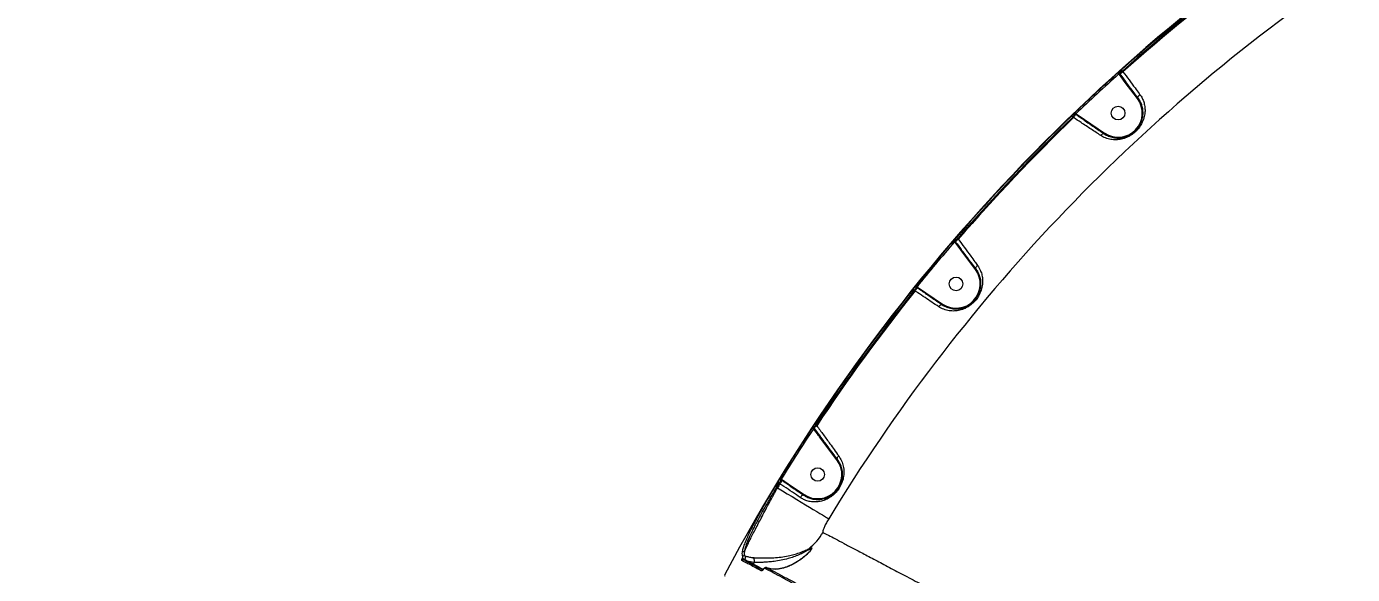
# Model space of a CAD drawing. Header units: millimetres. Extents: x -10374 to 11119, y -8221 to 9433.
# Drawn here: x 559 to 1435, y -1644 to -1282 of the extents above; entities that cross this region are included whole.
import ezdxf

# ---------------------------------------------------------------- set-up
doc = ezdxf.new("R2010")
doc.units = ezdxf.units.MM
for name, color, linetype in [('DIKOM_ОБЪЕКТ', 7, 'Continuous'), ('DIKOM_РАЗМЕР_ЗОНА', 7, 'Continuous'), ('DIKOM_РАЗМЕР_ОБЪЕКТА', 7, 'Continuous')]:
    doc.layers.add(name, color=color, linetype=linetype)
doc.styles.add('style1', font='arial.ttf', dxfattribs={"width": 0.8})
doc.dimstyles.new('1-50', dxfattribs={"dimtxt": 300, "dimasz": 200, "dimexe": 100, "dimexo": 0, "dimgap": 100, "dimtad": 0, "dimdec": 0, "dimtxsty": 'style1', "dimcen": 0, "dimclrd": 7, "dimclre": 7, "dimadec": 1, "dimazin": 2, "dimtfac": 1, "dimtdec": 0, "dimtmove": 1, "dimatfit": 3, "dimfxl": 0, "dimlwd": 25, "dimlwe": 18, "dimarcsym": 0})

# ---------------------------------------------------------------- blocks, each defined once
blk = doc.blocks.new('*D16')
at = {"layer": 'Defpoints', "color": 0, "transparency": 16777216}
for p in [(-9045.1, 5161.67), (3694.49, 5161.67), (1813.16, -6719.94)]:
    blk.add_point(p, dxfattribs=at)
at = {"layer": 'DIKOM_РАЗМЕР_ОБЪЕКТА', "color": 7, "lineweight": 18, "transparency": 16777216}
for p, q in [((3694.49, 5161.67), (-9145.1, 5161.67)), ((1813.16, -6719.94), (-9145.1, -6719.94))]:
    blk.add_line(p, q, dxfattribs=at)
at = {"layer": 'DIKOM_РАЗМЕР_ОБЪЕКТА', "color": 7, "lineweight": 25, "transparency": 16777216}
for p, q in [((-9045.1, 4961.67), (-9045.1, -0.45)), ((-9045.1, -6519.94), (-9045.1, -1080.23))]:
    blk.add_line(p, q, dxfattribs=at)
at = {"layer": 'DIKOM_РАЗМЕР_ОБЪЕКТА', "color": 7, "transparency": 16777216}
for points in [[(-9078.43, 4961.67), (-9011.76, 4961.67), (-9045.1, 5161.67)], [(-9078.43, -6519.94), (-9011.76, -6519.94), (-9045.1, -6719.94)]]:
    blk.add_solid(points, dxfattribs=at)
at = {"layer": 'DIKOM_РАЗМЕР_ОБЪЕКТА', "color": 0, "transparency": 16777216, "insert": (-9045.1, -540.34), "char_height": 300, "attachment_point": 5, "rotation": 90, "style": 'style1'}
blk.add_mtext('11900', dxfattribs=at)
blk = doc.blocks.new('*D15')
at = {"layer": 'Defpoints', "color": 0, "transparency": 16777216}
for p in [(-5227.87, 8308.78), (9119.43, -1150.4), (-5227.87, -1991.82)]:
    blk.add_point(p, dxfattribs=at)
at = {"layer": 'DIKOM_РАЗМЕР_ОБЪЕКТА', "color": 7, "lineweight": 18, "transparency": 16777216}
for p, q in [((-5227.87, -1991.82), (-5227.87, 8408.78)), ((9119.43, -1150.4), (9119.43, 8408.78))]:
    blk.add_line(p, q, dxfattribs=at)
at = {"layer": 'DIKOM_РАЗМЕР_ОБЪЕКТА', "color": 7, "lineweight": 25, "transparency": 16777216}
for p, q in [((-5027.87, 8308.78), (187.44, 8308.78)), ((8919.43, 8308.78), (1267.22, 8308.78))]:
    blk.add_line(p, q, dxfattribs=at)
at = {"layer": 'DIKOM_РАЗМЕР_ОБЪЕКТА', "color": 7, "transparency": 16777216}
for points in [[(-5027.87, 8342.11), (-5027.87, 8275.44), (-5227.87, 8308.78)], [(8919.43, 8342.11), (8919.43, 8275.44), (9119.43, 8308.78)]]:
    blk.add_solid(points, dxfattribs=at)
at = {"layer": 'DIKOM_РАЗМЕР_ОБЪЕКТА', "color": 0, "transparency": 16777216, "insert": (727.33, 8308.78), "char_height": 300, "attachment_point": 5, "style": 'style1'}
blk.add_mtext('14350', dxfattribs=at)
blk = doc.blocks.new('*D14')
at = {"layer": 'Defpoints', "color": 0, "transparency": 16777216}
for p in [(-7515.85, 9236.32), (11119.43, -1423.4), (-7515.85, -2401.58)]:
    blk.add_point(p, dxfattribs=at)
at = {"layer": 'DIKOM_РАЗМЕР_ЗОНА', "color": 7, "lineweight": 18, "transparency": 16777216}
for p, q in [((-7515.85, -2401.58), (-7515.85, 9336.32)), ((11119.43, -1423.4), (11119.43, 9336.32))]:
    blk.add_line(p, q, dxfattribs=at)
at = {"layer": 'DIKOM_РАЗМЕР_ЗОНА', "color": 7, "lineweight": 25, "transparency": 16777216}
for p, q in [((-7315.85, 9236.32), (77.56, 9236.32)), ((10919.43, 9236.32), (1157.34, 9236.32))]:
    blk.add_line(p, q, dxfattribs=at)
at = {"layer": 'DIKOM_РАЗМЕР_ЗОНА', "color": 7, "transparency": 16777216}
for points in [[(-7315.85, 9269.65), (-7315.85, 9202.98), (-7515.85, 9236.32)], [(10919.43, 9269.65), (10919.43, 9202.98), (11119.43, 9236.32)]]:
    blk.add_solid(points, dxfattribs=at)
at = {"layer": 'DIKOM_РАЗМЕР_ЗОНА', "color": 0, "transparency": 16777216, "insert": (617.45, 9236.32), "char_height": 300, "attachment_point": 5, "style": 'style1'}
blk.add_mtext('18650', dxfattribs=at)
blk = doc.blocks.new('*D13')
at = {"layer": 'Defpoints', "color": 0, "transparency": 16777216}
for p in [(-10176.97, 7112.81), (3082.33, 7112.81), (2015.48, -8221.4)]:
    blk.add_point(p, dxfattribs=at)
at = {"layer": 'DIKOM_РАЗМЕР_ЗОНА', "color": 7, "lineweight": 18, "transparency": 16777216}
for p, q in [((3082.33, 7112.81), (-10276.97, 7112.81)), ((2015.48, -8221.4), (-10276.97, -8221.4))]:
    blk.add_line(p, q, dxfattribs=at)
at = {"layer": 'DIKOM_РАЗМЕР_ЗОНА', "color": 7, "lineweight": 25, "transparency": 16777216}
for p, q in [((-10176.97, 6912.81), (-10176.97, -14.41)), ((-10176.97, -8021.4), (-10176.97, -1094.19))]:
    blk.add_line(p, q, dxfattribs=at)
at = {"layer": 'DIKOM_РАЗМЕР_ЗОНА', "color": 7, "transparency": 16777216}
for points in [[(-10210.3, 6912.81), (-10143.64, 6912.81), (-10176.97, 7112.81)], [(-10210.3, -8021.4), (-10143.64, -8021.4), (-10176.97, -8221.4)]]:
    blk.add_solid(points, dxfattribs=at)
at = {"layer": 'DIKOM_РАЗМЕР_ЗОНА', "color": 0, "transparency": 16777216, "insert": (-10176.97, -554.3), "char_height": 300, "attachment_point": 5, "rotation": 90, "style": 'style1'}
blk.add_mtext('15300', dxfattribs=at)

msp = doc.modelspace()

# ---------------------------------------------------------------- linework, layer by layer
at = {"layer": 'DIKOM_ОБЪЕКТ', "color": 7, "linetype": 'Continuous', "lineweight": 15}
for p, q in [((1281.09, -1314.1), (1280.79, -1313.69)), ((1284.99, -1319.33), (1281.09, -1314.1)), ((1281.13, -1313.33), (1281.49, -1313.8)), ((1283.05, -1311.79), (1283.45, -1312.32)), ((1293.05, -1329.99), (1284.99, -1319.33)), ((1252.17, -1340.54), (1251.83, -1340.31)), ((1252.33, -1340.06), (1252.45, -1340.13)), ((1252.45, -1340.13), (1257.97, -1343.82)), ((1250.79, -1342.58), (1250.23, -1342.21)), ((1257.97, -1343.82), (1271.34, -1352.87)), ((1172.2, -1424.7), (1172.11, -1424.59)), ((1176.17, -1430.03), (1172.2, -1424.7)), ((1172.34, -1424.08), (1172.59, -1424.4)), ((1174.15, -1422.38), (1174.56, -1422.91)), ((1185.9, -1442.9), (1176.17, -1430.03)), ((1147.42, -1455.08), (1146.93, -1454.75)), ((1147.28, -1454.38), (1147.7, -1454.67)), ((1147.7, -1454.67), (1153.12, -1458.29)), ((1146.04, -1457.12), (1145.49, -1456.75)), ((1153.12, -1458.29), (1164.19, -1465.78)), ((1078.91, -1547.44), (1079.05, -1547.63)), ((1080.6, -1545.58), (1081.02, -1546.14)), ((1082.51, -1552.27), (1082.95, -1552.85)), ((1094.35, -1568.76), (1082.78, -1553.45)), ((1056.64, -1584.47), (1056.1, -1584.1)), ((1058.03, -1582.43), (1057.38, -1581.99)), ((1057.56, -1581.52), (1058.3, -1582.02)), ((1058.3, -1582.02), (1063.72, -1585.63)), ((1063.12, -1585.83), (1062.52, -1585.43)), ((1063.72, -1585.63), (1072.62, -1591.66)), ((1054.44, -1586.83), (1055.02, -1587.14)), ((1033.37, -1634.6), (1035.81, -1635.82)), ((1039.52, -1636.47), (1035.81, -1635.82)), ((1035.81, -1635.82), (1038.97, -1637.5)), ((1039.52, -1636.47), (1038.97, -1637.5)), ((1039.52, -1636.47), (1039.52, -1636.47))]:
    msp.add_line(p, q, dxfattribs=at)
at = {"layer": 'DIKOM_ОБЪЕКТ', "color": 7, "linetype": 'Continuous', "lineweight": 15, "flags": 128}
for points in [[(1280.79, -1313.69), (1280.66, -1313.55), (1280.54, -1313.41), (1280.42, -1313.29), (1280.32, -1313.18), (1280.24, -1313.08), (1280.18, -1313.01), (1280.14, -1312.97), (1280.12, -1312.95)], [(1281.09, -1314.1), (1281.16, -1314.05), (1281.23, -1314), (1281.29, -1313.95), (1281.35, -1313.91), (1281.4, -1313.87), (1281.44, -1313.84), (1281.47, -1313.82), (1281.49, -1313.8)], [(1281.49, -1313.8), (1281.58, -1313.74), (1281.72, -1313.63), (1281.92, -1313.48), (1282.17, -1313.29), (1282.45, -1313.07), (1282.77, -1312.83), (1283.11, -1312.58), (1283.45, -1312.32)], [(1283.05, -1311.79), (1282.93, -1311.65), (1282.81, -1311.51), (1282.69, -1311.38), (1282.59, -1311.27), (1282.51, -1311.18), (1282.45, -1311.11), (1282.41, -1311.06), (1282.39, -1311.04)], [(1284.99, -1319.33), (1285.07, -1319.27), (1285.15, -1319.21), (1285.21, -1319.16), (1285.28, -1319.12), (1285.32, -1319.08), (1285.36, -1319.05), (1285.38, -1319.03), (1285.39, -1319.03)], [(1293.05, -1329.99), (1293.13, -1329.93), (1293.2, -1329.88), (1293.27, -1329.82), (1293.33, -1329.78), (1293.38, -1329.74), (1293.42, -1329.71), (1293.44, -1329.7), (1293.45, -1329.69)], [(1252.17, -1340.54), (1252.11, -1340.63), (1252, -1340.78), (1251.86, -1340.99), (1251.69, -1341.25), (1251.49, -1341.54), (1251.27, -1341.87), (1251.03, -1342.22), (1250.79, -1342.58)], [(1252.33, -1340.06), (1252.2, -1339.92), (1252.07, -1339.79), (1251.96, -1339.66), (1251.85, -1339.56), (1251.77, -1339.47), (1251.7, -1339.4), (1251.66, -1339.35), (1251.64, -1339.34)], [(1250.23, -1342.21), (1250.1, -1342.07), (1249.97, -1341.94), (1249.85, -1341.81), (1249.75, -1341.71), (1249.66, -1341.62), (1249.6, -1341.55), (1249.55, -1341.5), (1249.54, -1341.49)], [(1257.97, -1343.82), (1257.92, -1343.9), (1257.87, -1343.98), (1257.82, -1344.05), (1257.78, -1344.12), (1257.74, -1344.17), (1257.72, -1344.21), (1257.7, -1344.23), (1257.69, -1344.24)], [(1271.34, -1352.87), (1271.29, -1352.95), (1271.24, -1353.03), (1271.19, -1353.1), (1271.15, -1353.16), (1271.11, -1353.21), (1271.08, -1353.25), (1271.07, -1353.27), (1271.06, -1353.28)], [(1172.11, -1424.59), (1171.97, -1424.47), (1171.83, -1424.35), (1171.7, -1424.23), (1171.59, -1424.14), (1171.49, -1424.05), (1171.42, -1423.99), (1171.38, -1423.95), (1171.36, -1423.94)], [(1172.2, -1424.7), (1172.27, -1424.65), (1172.33, -1424.59), (1172.4, -1424.55), (1172.45, -1424.5), (1172.5, -1424.47), (1172.54, -1424.44), (1172.57, -1424.41), (1172.59, -1424.4)], [(1172.59, -1424.4), (1172.68, -1424.33), (1172.82, -1424.22), (1173.02, -1424.07), (1173.27, -1423.89), (1173.55, -1423.67), (1173.87, -1423.43), (1174.21, -1423.18), (1174.56, -1422.91)], [(1174.15, -1422.38), (1174.01, -1422.25), (1173.87, -1422.13), (1173.74, -1422.02), (1173.63, -1421.92), (1173.53, -1421.84), (1173.46, -1421.78), (1173.41, -1421.74), (1173.39, -1421.72)], [(1176.17, -1430.03), (1176.25, -1429.97), (1176.32, -1429.91), (1176.39, -1429.86), (1176.45, -1429.81), (1176.5, -1429.78), (1176.54, -1429.75), (1176.56, -1429.73), (1176.57, -1429.73)], [(1185.9, -1442.9), (1185.98, -1442.84), (1186.05, -1442.79), (1186.12, -1442.74), (1186.18, -1442.69), (1186.23, -1442.65), (1186.27, -1442.63), (1186.29, -1442.61), (1186.3, -1442.6)], [(1147.42, -1455.08), (1147.36, -1455.17), (1147.26, -1455.32), (1147.12, -1455.53), (1146.95, -1455.78), (1146.74, -1456.08), (1146.52, -1456.41), (1146.29, -1456.76), (1146.04, -1457.12)], [(1147.28, -1454.38), (1147.13, -1454.26), (1146.98, -1454.15), (1146.85, -1454.04), (1146.74, -1453.95), (1146.64, -1453.87), (1146.56, -1453.81), (1146.52, -1453.77), (1146.5, -1453.76)], [(1147.7, -1454.67), (1147.65, -1454.74), (1147.6, -1454.81), (1147.56, -1454.88), (1147.52, -1454.94), (1147.48, -1454.99), (1147.46, -1455.03), (1147.43, -1455.06), (1147.42, -1455.08)], [(1145.49, -1456.75), (1145.34, -1456.63), (1145.2, -1456.52), (1145.07, -1456.41), (1144.95, -1456.32), (1144.86, -1456.24), (1144.78, -1456.18), (1144.73, -1456.14), (1144.71, -1456.12)], [(1153.12, -1458.29), (1153.07, -1458.37), (1153.02, -1458.45), (1152.97, -1458.52), (1152.93, -1458.58), (1152.89, -1458.63), (1152.86, -1458.67), (1152.85, -1458.7), (1152.84, -1458.7)], [(1164.19, -1465.78), (1164.14, -1465.86), (1164.09, -1465.94), (1164.04, -1466.01), (1164, -1466.07), (1163.96, -1466.12), (1163.94, -1466.16), (1163.92, -1466.18), (1163.91, -1466.19)], [(1078.81, -1548.12), (1078.65, -1548.02), (1078.49, -1547.91), (1078.35, -1547.82), (1078.23, -1547.74), (1078.12, -1547.67), (1078.04, -1547.62), (1077.99, -1547.58), (1077.97, -1547.57)], [(1078.85, -1547.78), (1078.72, -1547.67), (1078.61, -1547.56), (1078.51, -1547.44), (1078.44, -1547.32), (1078.39, -1547.21), (1078.37, -1547.11), (1078.37, -1547.02), (1078.39, -1546.94)], [(1078.85, -1547.78), (1078.89, -1547.75), (1078.92, -1547.72), (1078.95, -1547.7), (1078.98, -1547.68), (1079.01, -1547.66), (1079.03, -1547.65), (1079.04, -1547.63), (1079.05, -1547.63)], [(1079.05, -1547.63), (1079.14, -1547.56), (1079.29, -1547.45), (1079.48, -1547.3), (1079.73, -1547.11), (1080.02, -1546.9), (1080.33, -1546.66), (1080.67, -1546.4), (1081.02, -1546.14)], [(1080.6, -1545.58), (1080.44, -1545.48), (1080.29, -1545.38), (1080.14, -1545.28), (1080.02, -1545.2), (1079.92, -1545.13), (1079.84, -1545.08), (1079.79, -1545.04), (1079.76, -1545.03)], [(1082.78, -1553.45), (1082.86, -1553.39), (1082.93, -1553.33), (1083, -1553.28), (1083.06, -1553.24), (1083.11, -1553.2), (1083.15, -1553.17), (1083.17, -1553.15), (1083.18, -1553.15)], [(1094.75, -1568.45), (1094.63, -1568.24), (1094.58, -1567.99), (1094.59, -1567.71), (1094.67, -1567.41), (1094.81, -1567.1), (1095, -1566.77), (1095.24, -1566.46), (1095.53, -1566.16)], [(1054.44, -1586.83), (1054.27, -1586.73), (1054.12, -1586.64), (1053.97, -1586.55), (1053.84, -1586.47), (1053.74, -1586.41), (1053.66, -1586.36), (1053.6, -1586.33), (1053.58, -1586.32)], [(1056.1, -1584.1), (1055.93, -1584), (1055.78, -1583.91), (1055.63, -1583.82), (1055.51, -1583.74), (1055.4, -1583.67), (1055.32, -1583.63), (1055.27, -1583.59), (1055.24, -1583.58)], [(1058.03, -1582.43), (1057.96, -1582.52), (1057.86, -1582.67), (1057.72, -1582.88), (1057.55, -1583.13), (1057.35, -1583.43), (1057.13, -1583.76), (1056.89, -1584.11), (1056.64, -1584.47)], [(1057.56, -1581.52), (1057.4, -1581.42), (1057.24, -1581.33), (1057.1, -1581.24), (1056.97, -1581.16), (1056.87, -1581.09), (1056.79, -1581.04), (1056.73, -1581.01), (1056.71, -1581)], [(1063.72, -1585.63), (1063.66, -1585.71), (1063.61, -1585.79), (1063.56, -1585.86), (1063.52, -1585.92), (1063.48, -1585.98), (1063.46, -1586.01), (1063.44, -1586.04), (1063.44, -1586.05)], [(1055.02, -1587.14), (1058.28, -1589.12), (1061.51, -1591.08), (1064.69, -1593.01), (1067.77, -1594.88), (1070.74, -1596.68), (1073.57, -1598.39), (1076.22, -1600), (1078.69, -1601.49), (1080.94, -1602.86), (1082.95, -1604.07), (1084.7, -1605.14), (1086.19, -1606.04), (1087.39, -1606.77), (1088.3, -1607.32), (1088.9, -1607.68)], [(1072.34, -1592.07), (1072.15, -1592), (1071.9, -1592.01), (1071.63, -1592.11), (1071.32, -1592.28), (1071, -1592.53), (1070.67, -1592.85), (1070.36, -1593.21), (1070.07, -1593.61)], [(1072.62, -1591.66), (1072.56, -1591.74), (1072.51, -1591.81), (1072.46, -1591.89), (1072.42, -1591.95), (1072.39, -1592), (1072.36, -1592.04), (1072.34, -1592.06), (1072.34, -1592.07)], [(1038.97, -1637.5), (1040.46, -1638.3), (1042.16, -1639.2), (1044.04, -1640.2), (1045.54, -1641)]]:
    msp.add_lwpolyline(points, dxfattribs=at)
at = {"layer": 'DIKOM_ОБЪЕКТ', "color": 7, "linetype": 'Continuous', "lineweight": 15}
for centre in [(1280.23, -1339.56), (1173.08, -1452.47), (1081.58, -1578.4)]:
    msp.add_circle(centre, 4.5, dxfattribs=at)
for centre, radius, start, end in [((2088, -2213.4), 1210, 121.04739, 151.95261), ((2088, -2213.4), 1209.65, 126.54093, 131.75788), ((2088, -2213.4), 1208.65, 126.54093, 131.75788), ((2088, -2213.4), 1208, 126.52992, 131.76044), ((2088, -2213.4), 1168.37, 124.22698, 148.77302), ((2088, -2213.4), 1209.75, 131.89821, 133.73697), ((2088, -2213.4), 1208.75, 131.89821, 133.73697), ((1281.93, -1312.73), 1, 132.61596, 217.12873), ((1280.23, -1339.56), 16, 236.27345, 36.72655), ((1251.27, -1341.14), 0.997, 55.65692, 133.12596), ((1488.43, -1500.26), 285.18, 145.84123, 145.94032), ((2088, -2213.4), 1209.65, 133.87943, 139.12057), ((2088, -2213.4), 1208.65, 133.87943, 139.12057), ((2088, -2213.4), 1208, 133.87275, 139.12725), ((2088, -2213.4), 1209.75, 139.26303, 141.10179), ((2088, -2213.4), 1208.75, 139.26303, 141.10179), ((1173.14, -1423.47), 0.997, 139.87824, 217.36294), ((1173.08, -1452.47), 16, 236.27345, 36.72655), ((1146.37, -1455.57), 0.999, 55.83561, 140.42634), ((2088, -2213.4), 1209.65, 141.24212, 146.45906), ((2088, -2213.4), 1208.65, 141.24212, 146.45906), ((2088, -2213.4), 1208, 141.23956, 146.47007), ((2088, -2213.4), 1209.75, 146.6062, 148.48258), ((2088, -2213.4), 1208.75, 146.6062, 148.48258), ((1079.7, -1546.84), 0.995, 147.19266, 217.52684), ((1081.58, -1578.4), 16, 235.92125, 37.07875), ((1211.79, -1723.83), 194.53, 126.99015, 127.13747), ((2088, -2213.4), 1209.65, 148.62316, 148.77479), ((2088, -2213.4), 1208.65, 148.62316, 148.77479), ((2088, -2213.4), 1208, 148.62463, 148.77302), ((1056.82, -1582.82), 1, 56.02832, 147.71788), ((1419.47, -1826.93), 436.37, 145.85791, 145.92267), ((1050.34, -1595.99), 40.45, 308.95228, 329.32361), ((1032.68, -1630.32), 1.02, 63.28523, 147.3753), ((1077.1, -1628.75), 1.86, 135.6294, 166.42752), ((1032.3, -1635.65), 0.993, 62.38529, 151.69485), ((1031.36, -1636.96), 3.09, 49.59072, 82.51052), ((1033.04, -1633.03), 1.01, 64.77309, 150.66785), ((1036.18, -1636.08), 0.454, 145.5689, 233.80893), ((1039.35, -1637.76), 0.455, 145.6676, 233.71023), ((1020.99, -1644.93), 1, 151.95261, 226.5), ((1045.17, -1642.49), 1, 85.29953, 152.06447), ((1047.66, -1640.92), 0.977, 66.08578, 152.62639)]:
    msp.add_arc(centre, radius, start, end, dxfattribs=at)
for points, knots in [([(1280.12, -1312.95), (1280.14, -1312.93), (1280.29, -1312.8), (1280.56, -1312.56), (1280.89, -1312.28), (1281.14, -1312.07), (1281.22, -1312.02), (1281.25, -1311.99)], [0, 0, 0, 0, 0.042643, 0.282475, 0.521561, 0.760772, 1, 1, 1, 1]), ([(1281.13, -1313.33), (1281.12, -1313.34), (1281.09, -1313.35), (1281.01, -1313.43), (1280.91, -1313.54), (1280.84, -1313.63), (1280.79, -1313.69), (1280.79, -1313.69)], [0, 0, 0, 0, 0.236854, 0.474151, 0.713444, 0.956332, 1, 1, 1, 1]), ([(1283.05, -1311.79), (1283.02, -1311.82), (1282.77, -1312.03), (1282.3, -1312.42), (1281.74, -1312.87), (1281.31, -1313.21), (1281.19, -1313.29), (1281.13, -1313.33)], [0, 0, 0, 0, 0.042195, 0.282008, 0.521242, 0.760634, 1, 1, 1, 1]), ([(1281.25, -1311.99), (1281.29, -1311.97), (1281.36, -1311.92), (1281.62, -1311.71), (1281.95, -1311.43), (1282.22, -1311.19), (1282.37, -1311.06), (1282.39, -1311.04)], [0, 0, 0, 0, 0.239416, 0.478612, 0.7178, 0.957725, 1, 1, 1, 1]), ([(1281.49, -1313.8), (1281.69, -1314.07), (1282.69, -1315.4), (1283.98, -1317.15), (1285.09, -1318.62), (1285.39, -1319.03)], [0, 0, 0, 0, 0.153326, 0.766572, 1, 1, 1, 1]), ([(1283.45, -1312.32), (1284.79, -1314.1), (1287.5, -1317.73), (1291.11, -1322.56), (1293.47, -1325.71), (1294.51, -1327.11), (1294.67, -1327.32)], [0, 0, 0, 0, 0.343505, 0.696933, 0.954522, 1, 1, 1, 1]), ([(1293.45, -1329.69), (1292.31, -1328.18), (1290.46, -1325.73), (1287.73, -1322.12), (1286.17, -1320.06), (1285.39, -1319.03)], [0, 0, 0, 0, 0.442694, 0.720166, 1, 1, 1, 1]), ([(1294.67, -1327.32), (1294.81, -1327.52), (1295.5, -1328.48), (1296.51, -1330.3), (1297.49, -1332.99), (1298.03, -1335.91), (1298.06, -1339.26), (1297.43, -1342.81), (1296.03, -1346.33), (1294.28, -1349.06), (1292.66, -1350.95), (1291.3, -1352.27), (1289.82, -1353.45), (1288.12, -1354.57), (1286.22, -1355.55), (1283.67, -1356.52), (1280.65, -1357.18), (1277.14, -1357.28), (1273.62, -1356.7), (1270.8, -1355.64), (1269.23, -1354.69), (1268.76, -1354.41)], [0, 0, 0, 0, 0.013452, 0.066322, 0.11923, 0.183273, 0.247351, 0.32648, 0.405365, 0.467861, 0.499099, 0.530305, 0.56144, 0.592626, 0.634518, 0.67649, 0.748085, 0.819763, 0.893964, 0.968069, 1, 1, 1, 1]), ([(1271.06, -1353.28), (1271.06, -1353.28), (1271.46, -1353.58), (1272.95, -1354.41), (1275.45, -1355.48), (1278.61, -1356.08), (1281.72, -1356.09), (1284.4, -1355.59), (1286.66, -1354.8), (1288.33, -1353.98), (1289.83, -1353.01), (1291.38, -1351.79), (1292.55, -1350.58), (1293.88, -1348.91), (1295.22, -1346.72), (1296.35, -1343.62), (1296.79, -1340.47), (1296.68, -1337.48), (1296.12, -1334.86), (1295.17, -1332.42), (1294.22, -1330.76), (1293.58, -1329.87), (1293.45, -1329.69), (1293.45, -1329.69)], [0, 0, 0, 0, 0.000039, 0.0326, 0.108706, 0.184889, 0.257488, 0.329977, 0.370894, 0.411692, 0.440857, 0.46995, 0.516401, 0.527824, 0.587791, 0.667035, 0.746585, 0.812339, 0.878063, 0.932255, 0.986405, 0.999968, 1, 1, 1, 1]), ([(1293.45, -1329.69), (1293.39, -1329.57), (1293.28, -1329.33), (1293.42, -1328.79), (1293.77, -1328.2), (1294.2, -1327.72), (1294.52, -1327.44), (1294.63, -1327.35), (1294.67, -1327.32)], [0, 0, 0, 0, 0.220472, 0.440951, 0.661428, 0.881896, 0.963517, 1, 1, 1, 1]), ([(1249.54, -1341.49), (1249.66, -1341.36), (1249.91, -1341.12), (1250.24, -1340.79), (1250.48, -1340.54), (1250.57, -1340.44), (1250.58, -1340.41), (1250.59, -1340.41)], [0, 0, 0, 0, 0.245867, 0.491782, 0.734334, 0.97151, 1, 1, 1, 1]), ([(1251.83, -1340.31), (1251.83, -1340.32), (1251.8, -1340.36), (1251.66, -1340.54), (1251.29, -1340.98), (1250.8, -1341.56), (1250.42, -1341.99), (1250.23, -1342.21)], [0, 0, 0, 0, 0.028631, 0.267101, 0.510133, 0.755691, 1, 1, 1, 1]), ([(1250.59, -1340.41), (1250.59, -1340.41), (1250.61, -1340.38), (1250.7, -1340.28), (1250.94, -1340.03), (1251.26, -1339.7), (1251.52, -1339.46), (1251.64, -1339.34)], [0, 0, 0, 0, 0.027852, 0.264999, 0.507697, 0.754076, 1, 1, 1, 1]), ([(1252.33, -1340.06), (1252.27, -1340.08), (1252.15, -1340.14), (1251.99, -1340.21), (1251.88, -1340.27), (1251.84, -1340.3), (1251.83, -1340.31), (1251.83, -1340.31), (1251.83, -1340.31)], [0, 0, 0, 0, 0.263077, 0.515952, 0.752143, 0.941086, 0.974144, 1, 1, 1, 1]), ([(1257.69, -1344.24), (1257.42, -1344.05), (1256.04, -1343.12), (1254.19, -1341.9), (1252.62, -1340.85), (1252.17, -1340.54)], [0, 0, 0, 0, 0.150434, 0.752151, 1, 1, 1, 1]), ([(1268.76, -1354.41), (1267.74, -1353.73), (1265.67, -1352.37), (1262.41, -1350.23), (1259.07, -1348.04), (1255.22, -1345.5), (1252.43, -1343.66), (1250.79, -1342.58)], [0, 0, 0, 0, 0.187288, 0.376559, 0.55701, 0.739206, 1, 1, 1, 1]), ([(1257.69, -1344.24), (1258.81, -1344.99), (1261.06, -1346.51), (1264.42, -1348.79), (1267.8, -1351.08), (1269.97, -1352.54), (1271.06, -1353.28)], [0, 0, 0, 0, 0.238028, 0.47816, 0.737701, 1, 1, 1, 1]), ([(1271.06, -1353.28), (1270.93, -1353.22), (1270.65, -1353.11), (1270.09, -1353.25), (1269.5, -1353.62), (1269.08, -1354.02), (1268.85, -1354.3), (1268.79, -1354.37), (1268.76, -1354.41)], [0, 0, 0, 0, 0.231673, 0.463274, 0.694868, 0.926563, 0.961069, 1, 1, 1, 1]), ([(1171.36, -1423.94), (1171.38, -1423.91), (1171.52, -1423.75), (1171.77, -1423.47), (1172.05, -1423.15), (1172.28, -1422.91), (1172.34, -1422.86), (1172.37, -1422.83)], [0, 0, 0, 0, 0.055771, 0.296744, 0.532645, 0.766239, 1, 1, 1, 1]), ([(1172.34, -1424.08), (1172.33, -1424.09), (1172.31, -1424.11), (1172.26, -1424.22), (1172.2, -1424.37), (1172.15, -1424.5), (1172.12, -1424.58), (1172.11, -1424.59)], [0, 0, 0, 0, 0.217901, 0.443679, 0.68362, 0.939792, 1, 1, 1, 1]), ([(1174.15, -1422.38), (1174.1, -1422.42), (1173.86, -1422.66), (1173.42, -1423.09), (1172.9, -1423.57), (1172.51, -1423.94), (1172.4, -1424.03), (1172.34, -1424.08)], [0, 0, 0, 0, 0.054778, 0.294453, 0.530109, 0.764702, 1, 1, 1, 1]), ([(1172.37, -1422.83), (1172.41, -1422.8), (1172.47, -1422.74), (1172.7, -1422.51), (1172.99, -1422.19), (1173.23, -1421.91), (1173.37, -1421.75), (1173.39, -1421.72)], [0, 0, 0, 0, 0.234049, 0.467973, 0.70399, 0.944805, 1, 1, 1, 1]), ([(1172.59, -1424.4), (1172.79, -1424.67), (1173.79, -1426), (1175.11, -1427.78), (1176.24, -1429.29), (1176.57, -1429.73)], [0, 0, 0, 0, 0.150391, 0.752129, 1, 1, 1, 1]), ([(1174.56, -1422.91), (1175.93, -1424.78), (1178.71, -1428.56), (1182.38, -1433.55), (1185.25, -1437.45), (1186.71, -1439.44), (1187.31, -1440.25)], [0, 0, 0, 0, 0.307257, 0.623313, 0.846347, 1, 1, 1, 1]), ([(1186.3, -1442.6), (1185.52, -1441.56), (1183.94, -1439.47), (1181.48, -1436.23), (1179.02, -1432.97), (1177.39, -1430.81), (1176.57, -1429.73)], [0, 0, 0, 0, 0.259549, 0.521847, 0.759876, 1, 1, 1, 1]), ([(1187.31, -1440.25), (1188.02, -1441.39), (1189.32, -1443.47), (1190.29, -1446.73), (1190.73, -1450.06), (1190.52, -1453.69), (1189.64, -1457), (1188.43, -1459.67), (1187.13, -1461.87), (1185.28, -1464.19), (1183.11, -1466.16), (1181.01, -1467.6), (1178.58, -1468.9), (1175.63, -1469.93), (1172.13, -1470.46), (1168.53, -1470.29), (1164.94, -1469.43), (1162.7, -1468.16), (1161.61, -1467.54)], [0, 0, 0, 0, 0.078551, 0.143059, 0.207603, 0.287215, 0.366549, 0.405752, 0.444851, 0.497443, 0.549691, 0.592273, 0.634937, 0.707294, 0.779729, 0.854482, 0.929143, 1, 1, 1, 1]), ([(1163.91, -1466.19), (1163.91, -1466.19), (1164.93, -1466.81), (1166.96, -1467.94), (1170.22, -1468.83), (1173.45, -1469.07), (1176.57, -1468.7), (1179.19, -1467.87), (1181.36, -1466.79), (1183.2, -1465.58), (1185.12, -1463.87), (1186.74, -1461.83), (1187.83, -1459.93), (1188.33, -1458.79), (1189, -1457), (1189.57, -1454.6), (1189.63, -1451.41), (1189.17, -1448.44), (1188.12, -1445.56), (1187.18, -1443.55), (1186.3, -1442.6), (1186.3, -1442.6)], [0, 0, 0, 0, 0.000034, 0.07228, 0.148943, 0.225697, 0.299101, 0.372406, 0.414041, 0.455549, 0.504499, 0.553091, 0.589347, 0.625753, 0.627654, 0.707217, 0.787132, 0.853346, 0.919529, 0.999956, 1, 1, 1, 1]), ([(1186.3, -1442.6), (1186.24, -1442.47), (1186.11, -1442.2), (1186.22, -1441.64), (1186.55, -1441.02), (1186.94, -1440.58), (1187.2, -1440.34), (1187.27, -1440.28), (1187.31, -1440.25)], [0, 0, 0, 0, 0.231611, 0.463234, 0.694853, 0.926459, 0.960983, 1, 1, 1, 1]), ([(1144.71, -1456.12), (1144.82, -1455.99), (1145.03, -1455.73), (1145.3, -1455.37), (1145.51, -1455.09), (1145.58, -1454.97), (1145.6, -1454.94), (1145.6, -1454.94)], [0, 0, 0, 0, 0.240557, 0.481352, 0.721591, 0.961184, 1, 1, 1, 1]), ([(1146.93, -1454.75), (1146.93, -1454.76), (1146.9, -1454.81), (1146.77, -1455), (1146.44, -1455.47), (1146, -1456.07), (1145.66, -1456.52), (1145.49, -1456.75)], [0, 0, 0, 0, 0.038792, 0.278369, 0.518667, 0.759464, 1, 1, 1, 1]), ([(1145.6, -1454.94), (1145.61, -1454.93), (1145.62, -1454.9), (1145.7, -1454.78), (1145.9, -1454.51), (1146.18, -1454.15), (1146.39, -1453.89), (1146.5, -1453.76)], [0, 0, 0, 0, 0.038562, 0.278099, 0.518341, 0.759324, 1, 1, 1, 1]), ([(1147.28, -1454.38), (1147.23, -1454.42), (1147.15, -1454.5), (1147.04, -1454.61), (1146.96, -1454.69), (1146.94, -1454.73), (1146.93, -1454.75), (1146.93, -1454.75)], [0, 0, 0, 0, 0.244603, 0.48616, 0.724802, 0.961772, 1, 1, 1, 1]), ([(1152.84, -1458.7), (1152.57, -1458.52), (1151.19, -1457.59), (1149.37, -1456.39), (1147.84, -1455.36), (1147.42, -1455.08)], [0, 0, 0, 0, 0.153322, 0.766585, 1, 1, 1, 1]), ([(1161.61, -1467.54), (1160.13, -1466.55), (1157.23, -1464.6), (1152.55, -1461.48), (1148.81, -1458.97), (1146.62, -1457.51), (1146.04, -1457.12)], [0, 0, 0, 0, 0.302883, 0.594452, 0.89202, 1, 1, 1, 1]), ([(1152.84, -1458.7), (1153.91, -1459.42), (1156.05, -1460.87), (1159.8, -1463.41), (1162.35, -1465.14), (1163.91, -1466.19)], [0, 0, 0, 0, 0.277454, 0.557284, 1, 1, 1, 1]), ([(1163.91, -1466.19), (1163.79, -1466.14), (1163.54, -1466.04), (1163.01, -1466.21), (1162.44, -1466.59), (1161.99, -1467.04), (1161.72, -1467.38), (1161.64, -1467.5), (1161.61, -1467.54)], [0, 0, 0, 0, 0.22048, 0.44102, 0.661441, 0.881963, 0.963528, 1, 1, 1, 1]), ([(1077.97, -1547.57), (1078.01, -1547.51), (1078.16, -1547.29), (1078.29, -1547.09), (1078.39, -1546.94)], [0, 0, 0, 0, 0.288068, 1, 1, 1, 1]), ([(1078.39, -1546.94), (1078.46, -1546.85), (1078.6, -1546.64), (1078.78, -1546.4), (1078.84, -1546.33), (1078.87, -1546.3)], [0, 0, 0, 0, 0.298618, 0.649068, 1, 1, 1, 1]), ([(1078.85, -1547.78), (1078.84, -1547.86), (1078.82, -1547.97), (1078.81, -1548.09), (1078.81, -1548.12)], [0, 0, 0, 0, 0.705357, 1, 1, 1, 1]), ([(1082.78, -1553.45), (1082.6, -1553.21), (1081.27, -1551.44), (1079.95, -1549.66), (1078.81, -1548.12)], [0, 0, 0, 0, 0.134351, 1, 1, 1, 1]), ([(1078.91, -1547.44), (1078.91, -1547.46), (1078.9, -1547.47), (1078.89, -1547.53), (1078.87, -1547.62), (1078.86, -1547.73), (1078.85, -1547.78)], [0, 0, 0, 0, 0.261838, 0.320993, 0.671535, 1, 1, 1, 1]), ([(1078.87, -1546.3), (1078.89, -1546.27), (1078.95, -1546.2), (1079.14, -1545.94), (1079.39, -1545.59), (1079.61, -1545.27), (1079.73, -1545.08), (1079.76, -1545.03)], [0, 0, 0, 0, 0.224976, 0.449624, 0.68031, 0.923826, 1, 1, 1, 1]), ([(1080.6, -1545.58), (1080.54, -1545.65), (1080.3, -1545.93), (1079.88, -1546.4), (1079.42, -1546.92), (1079.07, -1547.3), (1078.96, -1547.39), (1078.91, -1547.44)], [0, 0, 0, 0, 0.074894, 0.315158, 0.545174, 0.771496, 1, 1, 1, 1]), ([(1079.05, -1547.63), (1080.25, -1549.23), (1081.62, -1551.07), (1083, -1552.91), (1083.18, -1553.15)], [0, 0, 0, 0, 0.870758, 1, 1, 1, 1]), ([(1081.02, -1546.14), (1082.48, -1548.15), (1085.44, -1552.23), (1089.28, -1557.53), (1092.68, -1562.22), (1094.53, -1564.78), (1095.53, -1566.16)], [0, 0, 0, 0, 0.284863, 0.577752, 0.771566, 1, 1, 1, 1]), ([(1094.75, -1568.45), (1093.76, -1567.14), (1091.76, -1564.5), (1088.74, -1560.51), (1085.87, -1556.71), (1084.08, -1554.34), (1083.18, -1553.15)], [0, 0, 0, 0, 0.279452, 0.563421, 0.780722, 1, 1, 1, 1]), ([(1095.53, -1566.16), (1096.21, -1567.23), (1097.56, -1569.38), (1098.63, -1572.93), (1099.04, -1576.62), (1098.7, -1580.3), (1097.83, -1583.38), (1096.8, -1585.7), (1095.58, -1587.85), (1094.02, -1589.9), (1092.25, -1591.66), (1090.28, -1593.25), (1087.83, -1594.72), (1084.82, -1595.89), (1081.61, -1596.55), (1078.37, -1596.6), (1075.22, -1596.06), (1072.45, -1595.08), (1070.79, -1594.06), (1070.07, -1593.61)], [0, 0, 0, 0, 0.075909, 0.151907, 0.228636, 0.30519, 0.368863, 0.40162, 0.434333, 0.490461, 0.528236, 0.566086, 0.63088, 0.695774, 0.76452, 0.833228, 0.893681, 0.954061, 1, 1, 1, 1]), ([(1072.34, -1592.07), (1073, -1592.48), (1074.55, -1593.43), (1077.08, -1594.35), (1079.95, -1594.91), (1082.88, -1594.94), (1085.76, -1594.45), (1088.45, -1593.5), (1090.63, -1592.27), (1092.39, -1590.92), (1093.95, -1589.42), (1095.59, -1587.3), (1096.58, -1585.37), (1097.37, -1583.35), (1097.99, -1580.96), (1098.19, -1577.74), (1097.71, -1574.5), (1096.67, -1571.35), (1095.39, -1569.42), (1094.75, -1568.45)], [0, 0, 0, 0, 0.046573, 0.108413, 0.170324, 0.240834, 0.311375, 0.376707, 0.441909, 0.478469, 0.514923, 0.567103, 0.61865, 0.627962, 0.689491, 0.766633, 0.843993, 0.922036, 1, 1, 1, 1]), ([(1031.82, -1629.78), (1031.96, -1629.02), (1032.24, -1627.5), (1033.21, -1624.59), (1034.51, -1621.36), (1036.08, -1617.88), (1037.94, -1614.05), (1040.09, -1609.89), (1042.46, -1605.48), (1045.04, -1600.86), (1047.78, -1596.08), (1050.63, -1591.21), (1052.6, -1587.95), (1053.58, -1586.32)], [0, 0, 0, 0, 0.10097, 0.201937, 0.290338, 0.379024, 0.467425, 0.556115, 0.64509, 0.733783, 0.822428, 0.911357, 1, 1, 1, 1]), ([(1055.24, -1583.58), (1055.33, -1583.44), (1055.51, -1583.15), (1055.73, -1582.76), (1055.9, -1582.46), (1055.96, -1582.33), (1055.97, -1582.29), (1055.98, -1582.29)], [0, 0, 0, 0, 0.240464, 0.481043, 0.721892, 0.962869, 1, 1, 1, 1]), ([(1055.98, -1582.29), (1055.98, -1582.28), (1055.99, -1582.25), (1056.05, -1582.12), (1056.22, -1581.82), (1056.45, -1581.43), (1056.62, -1581.14), (1056.71, -1581)], [0, 0, 0, 0, 0.03728, 0.278244, 0.519064, 0.75951, 1, 1, 1, 1]), ([(1057.38, -1581.99), (1057.38, -1582), (1057.35, -1582.05), (1057.24, -1582.26), (1056.94, -1582.75), (1056.55, -1583.39), (1056.25, -1583.86), (1056.1, -1584.1)], [0, 0, 0, 0, 0.037103, 0.277966, 0.518735, 0.759348, 1, 1, 1, 1]), ([(1070.07, -1593.61), (1068.36, -1592.45), (1064.88, -1590.08), (1060.29, -1586.95), (1057.53, -1585.07), (1056.64, -1584.47)], [0, 0, 0, 0, 0.398497, 0.808532, 1, 1, 1, 1]), ([(1057.56, -1581.52), (1057.54, -1581.57), (1057.49, -1581.67), (1057.43, -1581.82), (1057.39, -1581.93), (1057.38, -1581.98), (1057.38, -1581.99), (1057.38, -1581.99)], [0, 0, 0, 0, 0.240295, 0.481186, 0.722278, 0.962862, 1, 1, 1, 1]), ([(1063.44, -1586.05), (1063.16, -1585.86), (1061.78, -1584.93), (1059.96, -1583.74), (1058.44, -1582.71), (1058.03, -1582.43)], [0, 0, 0, 0, 0.153661, 0.768283, 1, 1, 1, 1]), ([(1063.44, -1586.05), (1064.95, -1587.07), (1068, -1589.14), (1070.89, -1591.09), (1072.34, -1592.07)], [0, 0, 0, 0, 0.495637, 1, 1, 1, 1]), ([(1054.44, -1586.83), (1053.01, -1589.2), (1050.85, -1592.78), (1048.09, -1597.52), (1045.43, -1602.17), (1042.94, -1606.67), (1040.69, -1610.9), (1038.63, -1614.93), (1036.86, -1618.62), (1035.45, -1621.89), (1034.42, -1624.52), (1033.53, -1627.17), (1033.27, -1628.66), (1033.14, -1629.41)], [0, 0, 0, 0, 0.131216, 0.198785, 0.266351, 0.397568, 0.465157, 0.532744, 0.663479, 0.730815, 0.79815, 0.898245, 1, 1, 1, 1]), ([(1033.14, -1629.41), (1033.44, -1628.73), (1034.03, -1627.37), (1035.35, -1624.61), (1036.87, -1621.53), (1038.55, -1618.19), (1040.44, -1614.49), (1042.54, -1610.44), (1044.82, -1606.12), (1047.23, -1601.57), (1049.75, -1596.85), (1052.36, -1592.02), (1054.13, -1588.77), (1055.02, -1587.14)], [0, 0, 0, 0, 0.103375, 0.20675, 0.294606, 0.382736, 0.470591, 0.558748, 0.647181, 0.735338, 0.823466, 0.911872, 1, 1, 1, 1]), ([(1088.9, -1607.68), (1088.36, -1608.61), (1087.27, -1610.45), (1085.98, -1613.01), (1085.15, -1615.04), (1084.87, -1616.28), (1085.05, -1616.52), (1085.12, -1616.63)], [0, 0, 0, 0, 0.218015, 0.433232, 0.643789, 0.851436, 1, 1, 1, 1]), ([(1085.12, -1616.63), (1086.25, -1617.22), (1088.49, -1618.4), (1093.2, -1620.89), (1098.86, -1623.87), (1105.54, -1627.4), (1113.19, -1631.43), (1121.79, -1635.96), (1131.35, -1641), (1141.84, -1646.53), (1153.21, -1652.52), (1165.41, -1658.94), (1178.38, -1665.78), (1192.1, -1673), (1206.55, -1680.6), (1221.7, -1688.57), (1237.49, -1696.88), (1253.85, -1705.48), (1270.71, -1714.34), (1288.01, -1723.42), (1305.76, -1732.73), (1323.89, -1742.25), (1342.36, -1751.93), (1361.07, -1761.73), (1379.94, -1771.6), (1398.93, -1781.53), (1417.99, -1791.48), (1437.12, -1801.46), (1456.22, -1811.41), (1475.22, -1821.3), (1494.02, -1831.07), (1511.18, -1839.97), (1526.75, -1848.03), (1536.05, -1852.84), (1540.7, -1855.25)], [0, 0, 0, 0, 0.031557, 0.063213, 0.09492, 0.126626, 0.158283, 0.189839, 0.221397, 0.253054, 0.284762, 0.31647, 0.348127, 0.379685, 0.411265, 0.442944, 0.474674, 0.506404, 0.538084, 0.569664, 0.601295, 0.633025, 0.664806, 0.696588, 0.728319, 0.75995, 0.791659, 0.823467, 0.855327, 0.887186, 0.918995, 0.950705, 0.975353, 1, 1, 1, 1]), ([(1032.16, -1632.53), (1032, -1632.22), (1031.68, -1631.58), (1031.77, -1630.38), (1031.82, -1629.78)], [0, 0, 0, 0, 0.496492, 1, 1, 1, 1]), ([(1033.14, -1629.41), (1033.09, -1630), (1032.99, -1631.17), (1033.31, -1631.8), (1033.47, -1632.12)], [0, 0, 0, 0, 0.496483, 1, 1, 1, 1]), ([(1038.6, -1633.25), (1038.86, -1633.27), (1039.96, -1633.36), (1042.2, -1633.49), (1045.43, -1633.59), (1048.91, -1633.57), (1052.92, -1633.4), (1057.4, -1632.98), (1061.92, -1632.26), (1065.95, -1631.32), (1069.58, -1630.2), (1073.01, -1628.81), (1074.85, -1627.9), (1075.76, -1627.44)], [0, 0, 0, 0, 0.027593, 0.112178, 0.196828, 0.280733, 0.364706, 0.478241, 0.591904, 0.688654, 0.785416, 0.892855, 1, 1, 1, 1]), ([(1075.28, -1628.31), (1074.37, -1628.84), (1072.55, -1629.91), (1069.22, -1631.54), (1065.71, -1632.91), (1061.82, -1634.12), (1057.48, -1635.12), (1053.19, -1635.82), (1049.35, -1636.22), (1046.03, -1636.44), (1042.97, -1636.52), (1040.78, -1636.51), (1039.8, -1636.48), (1039.52, -1636.47), (1039.52, -1636.47)], [0, 0, 0, 0, 0.107516, 0.215377, 0.313736, 0.412062, 0.526783, 0.641375, 0.724832, 0.808228, 0.8909, 0.973491, 0.999985, 1, 1, 1, 1]), ([(1076.88, -1628.39), (1076.86, -1628.43), (1076.81, -1628.51), (1076.56, -1628.89), (1076.1, -1629.46), (1075.35, -1630.26), (1074.66, -1630.95), (1074.18, -1631.36), (1074.1, -1631.43)], [0, 0, 0, 0, 0.108554, 0.260379, 0.446339, 0.671462, 0.94224, 1, 1, 1, 1]), ([(1075.76, -1627.44), (1076.29, -1627.19), (1077.19, -1626.76), (1077.75, -1626.82), (1077.7, -1627.35), (1077.29, -1628.09), (1076.38, -1629.35), (1075.26, -1630.44), (1074.44, -1631.24)], [0, 0, 0, 0, 0.191454, 0.331237, 0.470479, 0.583571, 0.696929, 1, 1, 1, 1]), ([(1076.86, -1628.38), (1076.9, -1628.31), (1077.12, -1627.94), (1077.16, -1627.54), (1076.65, -1627.51), (1075.79, -1628.02), (1075.28, -1628.31)], [0, 0, 0, 0, 0.072399, 0.345016, 0.615935, 1, 1, 1, 1]), ([(1031.42, -1635.18), (1031.41, -1635.17), (1031.37, -1635.14), (1031.35, -1634.99), (1031.43, -1634.65), (1031.57, -1634.28), (1031.7, -1634.02), (1031.76, -1633.89)], [0, 0, 0, 0, 0.063939, 0.388592, 0.645582, 0.822329, 1, 1, 1, 1]), ([(1044.29, -1642.02), (1044.11, -1641.92), (1043.21, -1641.45), (1040.98, -1640.26), (1037.86, -1638.6), (1034.33, -1636.72), (1032.46, -1635.73), (1031.42, -1635.18)], [0, 0, 0, 0, 0.032166, 0.160835, 0.418396, 0.675957, 1, 1, 1, 1]), ([(1031.76, -1633.89), (1031.83, -1633.75), (1031.96, -1633.48), (1032.11, -1633.09), (1032.21, -1632.71), (1032.18, -1632.6), (1032.16, -1632.53)], [0, 0, 0, 0, 0.184885, 0.368567, 0.650083, 1, 1, 1, 1]), ([(1033.37, -1634.6), (1033.34, -1634.63), (1033.31, -1634.67), (1033.23, -1634.73), (1033.12, -1634.79), (1032.95, -1634.83), (1032.83, -1634.8), (1032.77, -1634.77), (1032.76, -1634.77)], [0, 0, 0, 0, 0.07268, 0.122804, 0.278905, 0.54904, 0.92467, 1, 1, 1, 1]), ([(1032.76, -1634.77), (1033.54, -1635.18), (1035.11, -1636.02), (1038.11, -1637.61), (1041.53, -1639.43), (1044.24, -1640.87), (1045.59, -1641.59)], [0, 0, 0, 0, 0.249314, 0.498628, 0.749314, 1, 1, 1, 1]), ([(1033.47, -1632.12), (1033.58, -1632.26), (1033.78, -1632.51), (1033.78, -1633.22), (1033.64, -1633.92), (1033.46, -1634.37), (1033.37, -1634.6)], [0, 0, 0, 0, 0.331211, 0.607792, 0.798317, 1, 1, 1, 1]), ([(1033.47, -1632.12), (1034.29, -1632.39), (1035.93, -1632.94), (1037.7, -1633.15), (1038.6, -1633.25)], [0, 0, 0, 0, 0.497848, 1, 1, 1, 1]), ([(1038.6, -1633.25), (1038.63, -1633.27), (1038.72, -1633.32), (1038.98, -1633.51), (1039.34, -1633.95), (1039.63, -1634.69), (1039.73, -1635.57), (1039.59, -1636.16), (1039.52, -1636.47)], [0, 0, 0, 0, 0.034295, 0.106119, 0.322048, 0.538033, 0.754005, 1, 1, 1, 1]), ([(1074.44, -1631.24), (1074.32, -1631.35), (1073.01, -1632.51), (1070.59, -1634.46), (1067.3, -1636.65), (1064.17, -1638.34), (1060.57, -1639.86), (1056.62, -1640.95), (1052.51, -1641.21), (1049.74, -1640.7), (1048.34, -1640.14), (1048.05, -1640.02)], [0, 0, 0, 0, 0.01152, 0.116997, 0.22298, 0.329241, 0.435101, 0.608328, 0.782004, 0.955283, 1, 1, 1, 1]), ([(1074.09, -1631.47), (1073.52, -1631.97), (1072.26, -1633.05), (1070.33, -1634.49), (1068.24, -1635.9), (1066.02, -1637.22), (1063.75, -1638.39), (1061.46, -1639.37), (1059.2, -1640.13), (1056.98, -1640.67), (1054.82, -1640.97), (1053.15, -1641.06), (1052.27, -1640.97), (1052.04, -1640.95)], [0, 0, 0, 0, 0.063987, 0.140498, 0.222892, 0.312692, 0.412526, 0.512115, 0.617686, 0.726957, 0.839842, 0.957379, 1, 1, 1, 1]), ([(1074.44, -1631.24), (1074.42, -1631.25), (1074.28, -1631.3), (1074.18, -1631.4), (1074.1, -1631.49)], [0, 0, 0, 0, 0.207224, 1, 1, 1, 1]), ([(1045.56, -1641.22), (1045.54, -1641.25), (1045.46, -1641.38), (1045.28, -1641.61), (1045.01, -1641.86), (1044.62, -1642.09), (1044.42, -1642.05), (1044.29, -1642.02)], [0, 0, 0, 0, 0.034898, 0.162035, 0.336276, 0.559188, 1, 1, 1, 1]), ([(1045.55, -1641.15), (1045.53, -1641.17), (1045.49, -1641.24), (1045.41, -1641.34), (1045.31, -1641.45), (1045.21, -1641.53), (1045.2, -1641.53), (1045.19, -1641.54)], [0, 0, 0, 0, 0.067391, 0.213626, 0.407757, 0.673165, 1, 1, 1, 1]), ([(1047.96, -1640.01), (1047.91, -1639.98), (1047.68, -1639.84), (1047.16, -1639.87), (1046.55, -1640.09), (1046.03, -1640.51), (1045.66, -1640.95), (1045.52, -1641.21), (1045.48, -1641.27)], [0, 0, 0, 0, 0.058146, 0.287399, 0.50979, 0.769275, 0.945042, 1, 1, 1, 1]), ([(1046.79, -1640.47), (1046.66, -1640.44), (1046.46, -1640.39), (1046.09, -1640.61), (1045.84, -1640.85), (1045.66, -1641.07), (1045.58, -1641.19), (1045.56, -1641.22)], [0, 0, 0, 0, 0.445629, 0.662364, 0.836439, 0.96573, 1, 1, 1, 1]), ([(1071.68, -1653.7), (1069.27, -1652.42), (1064.44, -1649.85), (1057.95, -1646.4), (1051.97, -1643.22), (1048.52, -1641.39), (1046.79, -1640.47)], [0, 0, 0, 0, 0.249097, 0.498195, 0.749097, 1, 1, 1, 1]), ([(1048.05, -1640.02), (1049.76, -1640.93), (1053.18, -1642.75), (1059.13, -1645.91), (1065.61, -1649.36), (1070.46, -1651.94), (1072.89, -1653.23)], [0, 0, 0, 0, 0.249096, 0.498194, 0.749096, 1, 1, 1, 1])]:
    msp.add_open_spline(points, degree=3, knots=knots, dxfattribs=at)

# ---------------------------------------------------------------- dimensions: what is measured, and where the dimension line sits
at = {"layer": 'DIKOM_РАЗМЕР_ЗОНА'}
for base, p1, p2, angle, text, picture, middle in [((-7515.85, 9236.32), (11119.43, -1423.4), (-7515.85, -2401.58), 180, '18650', '*D14', (617.45, 9236.32)), ((-10176.97, 7112.81), (2015.48, -8221.4), (3082.33, 7112.81), 270, '15300', '*D13', (-10176.97, -554.3))]:
    dim = msp.add_linear_dim(base=base, p1=p1, p2=p2, angle=angle, text=text, dimstyle='1-50', override={"dimscale": 1, "dimtix": 0, "dimtofl": 1, "dimtmove": 1, "dimatfit": 3}, dxfattribs=at)
    dim.commit()
    dim.dimension.update_dxf_attribs({"geometry": picture, "text_midpoint": middle, "dimtype": 160})
at = {"layer": 'DIKOM_РАЗМЕР_ОБЪЕКТА'}
for base, p1, p2, angle, text, picture, middle in [((-5227.87, 8308.78), (9119.43, -1150.4), (-5227.87, -1991.82), 180, '14350', '*D15', (727.33, 8308.78)), ((-9045.1, 5161.67), (1813.16, -6719.94), (3694.49, 5161.67), 270, '11900', '*D16', (-9045.1, -540.34))]:
    dim = msp.add_linear_dim(base=base, p1=p1, p2=p2, angle=angle, text=text, dimstyle='1-50', override={"dimscale": 1, "dimtix": 0, "dimtofl": 1, "dimtmove": 1, "dimatfit": 3}, dxfattribs=at)
    dim.commit()
    dim.dimension.update_dxf_attribs({"geometry": picture, "text_midpoint": middle, "dimtype": 160})

doc.saveas('drawing.dxf')
